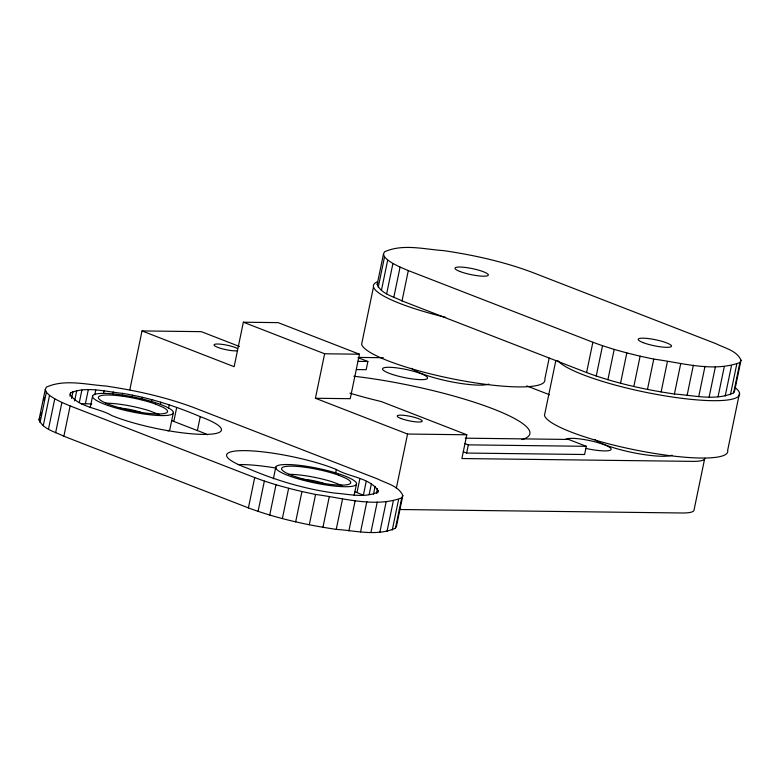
<?xml version="1.0" encoding="UTF-8"?>
<svg xmlns="http://www.w3.org/2000/svg" width="780" height="780" viewBox="0 0 780 780"><rect width="100%" height="100%" fill="white"/><g stroke="black" fill="none" stroke-linecap="round" stroke-linejoin="round"><path stroke-width="1.17" d="M39 419.806L45.279 389.493L46.361 387.143C64.73 378.846 86.239 384.696 105.583 385.983C135.418 390.39 165.097 396.923 193.411 407.443L377.959 479.105C386.51 483.464 398.687 485.95 402.821 495.534L396.542 525.847L395.46 528.197C377.101 536.504 355.582 530.654 336.248 529.367C306.404 524.959 276.734 518.427 248.41 507.907L63.862 436.235C55.312 431.876 43.134 429.4 39 419.806L40.082 417.466M40.57 415.126L41.047 412.796M43.709 399.974L44.187 397.644M40.063 422.584L46.342 392.272L45.279 389.493M43.251 425.724L49.53 395.411L46.342 392.272M48.477 429.146L54.756 398.834L49.53 395.411M55.614 432.773L61.893 402.451L54.756 398.834M69.995 396.23L70.717 392.75C87.067 386.129 105.787 391.745 122.723 393.393C149.477 397.702 175.364 406.039 200.255 416.647A63.931 11.544 11.7 0 1 203.141 434.392A63.931 11.544 11.7 0 1 111.784 415.555C98.943 407.901 78.946 407.54 69.937 394.436L70.717 392.75M71.575 398.375L73.018 391.414M63.862 436.235L70.141 405.922L61.893 402.451M74.607 400.91L76.771 390.468M79.267 402.685L81.91 389.922M81.149 403.806L85.4 403.718L88.286 389.795M90.197 407.638L92.625 395.928M94.789 394.729L95.745 390.088M103.633 393.12L104.12 390.799M112.7 394.231L113.178 391.911M122.245 395.714L122.723 393.393M129.821 389.815L142.018 330.925L201.269 331.656L239.499 346.495M132.025 397.527L132.502 395.206M141.804 399.623L142.282 397.303M151.339 401.963L151.817 399.643M160.397 404.488L160.885 402.168M168.519 408.281L169.24 404.8M173.394 412.425L169.991 428.805A41.262 7.449 11.7 0 1 167.963 430.94M207.568 434.762A63.931 11.544 11.7 0 0 197.379 430.57L173.813 421.424L176.699 407.491M197.379 430.57L200.255 416.647M359.444 354.208L324.636 353.779L315.422 398.258L350.23 398.697L359.444 354.208L278.158 322.637L243.36 322.208L234.146 366.697L142.018 330.925M248.41 507.907L254.69 477.584L70.141 405.922M258.073 511.387L264.352 481.075L254.69 477.584M273.38 478.774L275.808 467.064M269.734 515.063L276.003 484.75L264.352 481.075M282.37 518.583L288.639 488.27L276.003 484.75M295.669 521.84L301.948 491.527L288.639 488.27M309.299 524.774L315.578 494.462C343.142 497.962 374.819 507.926 401.739 497.884L402.821 495.534M322.94 527.3L329.219 496.987M373.503 286.894L361.627 344.243A93.571 16.897 11.7 0 0 457.655 379.84A93.571 16.897 11.7 0 0 544.801 379.216L549.159 358.156M335.605 472.963L336.326 469.482A63.931 11.544 11.7 0 0 244.959 450.635A63.931 11.544 11.7 0 0 247.845 468.39C275.652 480.373 304.882 489.07 334.922 493.116C348.787 494.042 364.211 498.235 377.383 492.277L378.163 490.601C369.164 477.487 349.157 477.126 336.326 469.482M377.179 284.466L383.458 254.153L384.54 251.803C402.899 243.496 424.418 249.346 443.752 250.633C473.596 255.04 503.266 261.573 531.59 272.093L716.137 343.765C724.688 348.124 736.866 350.6 741 360.194L734.721 390.507L733.639 392.857C715.27 401.154 693.761 395.304 674.417 394.017C644.582 389.61 614.903 383.077 586.589 372.557L402.041 300.895C393.49 296.536 381.313 294.05 377.179 284.466L377.9 282.896M378.241 287.245L384.52 256.922L383.458 254.153M381.42 290.375L387.699 260.062L384.52 256.922M357.942 357.64L367.877 361.491L366.181 369.691L356.45 369.564M336.248 529.367L342.527 499.054M386.646 293.797L392.925 263.484L387.699 260.062M393.793 297.424L400.072 267.111L392.925 263.484M354.149 495.261L356.577 483.551M348.894 530.917L355.163 500.604M366.249 481.309L363.363 495.232L356.996 492.56L359.882 478.627M402.041 300.895L408.31 270.572L400.072 267.111M360.555 531.911L366.834 501.589M369.203 494.344L371.368 483.902M373.435 494.481L375.112 486.359M376.438 493.252L377.403 488.611M377.686 492.921L378.163 490.601M370.968 532.321L377.247 502.008M379.86 532.145L386.139 501.833M387.017 531.385L393.296 501.072M396.337 488.212L407.55 434.041L466.81 434.772L461.887 458.533L692.523 461.37A42.529 7.683 11.7 0 0 704.75 458.279L694.063 509.896A42.529 7.683 11.7 0 1 681.827 512.986L399.204 509.506M392.262 530.059L398.541 499.746M395.46 528.197L401.739 497.884M466.625 453.053L468.322 444.863L586.297 446.316L584.6 454.506L466.625 453.053L463.31 451.766M555.877 360.37L544.479 415.379A93.571 16.897 11.7 0 0 640.507 450.976A93.571 16.897 11.7 0 0 727.652 450.362L739.528 393.003M586.589 372.557L592.868 342.244L408.31 270.572M596.242 376.048L602.521 345.725L592.868 342.244M607.903 379.723L614.182 349.411L602.521 345.725M620.539 383.233L626.818 352.921L614.182 349.411M633.838 386.5L640.117 356.187L626.818 352.921M647.478 389.435L653.757 359.112C681.32 362.622 712.988 372.577 739.918 362.534L741 360.194M661.118 391.96L667.397 361.647M674.417 394.017L680.696 363.704M687.063 395.567L693.342 365.255M698.734 396.562L705.013 366.249M709.147 396.971L715.426 366.659M718.039 396.796L724.318 366.483M725.195 396.035L731.474 365.723M730.441 394.709L736.71 364.397M733.639 392.857L739.918 362.534M359.005 357.415L383.282 357.718M358.147 361.374L367.877 361.491M465.25 438.175L568.63 439.452L586.297 446.316M85.4 403.718L91.796 403.972M640.117 356.187L653.757 359.112M301.948 491.527L315.578 494.462M171.688 420.654L173.813 421.424M526.802 385.934L549.51 394.748M243.36 322.208L324.636 353.779M466.81 434.772L381.342 401.583L370.588 398.921A127.013 22.932 11.7 0 1 349.966 393.169M465.007 443.576L468.322 444.863M315.422 398.258L407.55 434.041M354.754 491.683L356.996 492.56M342.556 485.696L331.978 481.718A35.285 6.367 11.7 0 0 289.01 474.328M159.374 414.56L148.795 410.582A35.285 6.367 11.7 0 0 105.827 403.192M445.673 317.343A93.571 16.897 11.7 0 1 377.169 281.892M735.257 387.728A93.571 16.897 11.7 0 1 670.166 396.688A93.571 16.897 11.7 0 1 557.719 360.545M301.636 479.232A17.014 3.071 11.7 0 1 325.211 483.951M118.453 408.096A17.014 3.071 11.7 0 1 142.028 412.815M238.251 464.587A63.931 11.544 11.7 0 1 275.915 468.058M672.038 455.227A41.262 7.449 11.7 0 1 632.765 452.585A41.262 7.449 11.7 0 1 594.74 439.442M488.855 384.091A41.262 7.449 11.7 0 1 449.572 381.449A41.262 7.449 11.7 0 1 411.557 368.316M353.876 376.233A127.598 23.039 11.7 0 1 490.61 407.93A127.598 23.039 11.7 0 1 521.947 439.598M585.78 448.402A23.39 4.222 11.7 0 0 610.009 447.613A23.39 4.222 11.7 0 0 572.734 438.331L567.986 438.535A23.39 4.222 11.7 0 0 565.558 439.433M237.374 350.785A12.763 2.301 11.7 0 1 218.507 347.636A12.763 2.301 11.7 0 1 218.517 344.038A12.763 2.301 11.7 0 1 237.383 348.445M155.376 404.02L150.491 402.392A35.285 6.367 11.7 0 0 98.943 396.532A35.285 6.367 11.7 0 0 139.025 412.103A35.285 6.367 11.7 0 0 162.796 407.17L155.376 404.02M338.559 475.156L333.674 473.528A35.285 6.367 11.7 0 0 282.126 467.668A35.285 6.367 11.7 0 0 322.208 483.239A35.285 6.367 11.7 0 0 345.979 478.306L338.559 475.156M643.061 342.605A17.014 3.071 11.7 0 0 670.956 346.788A17.014 3.071 11.7 0 0 650.549 338.861A17.014 3.071 11.7 0 0 643.061 342.605M459.878 271.469A17.014 3.071 11.7 0 0 487.773 275.652A17.014 3.071 11.7 0 0 467.366 267.725A17.014 3.071 11.7 0 0 459.878 271.469M107.767 405.395A41.262 7.449 11.7 0 0 172.945 413.615A41.262 7.449 11.7 0 0 118.189 394.456A41.262 7.449 11.7 0 0 107.767 405.395M290.95 476.531A41.262 7.449 11.7 0 0 356.128 484.75A41.262 7.449 11.7 0 0 301.373 465.592A41.262 7.449 11.7 0 0 290.95 476.531M392.564 374.498A22.971 4.144 11.7 0 0 427.508 378.232A22.971 4.144 11.7 0 0 395.07 367.682A22.971 4.144 11.7 0 0 392.564 374.498M400.881 418.47A12.763 2.301 11.7 0 0 421.805 421.61A12.763 2.301 11.7 0 0 406.507 415.662A12.763 2.301 11.7 0 0 400.881 418.47"/></g></svg>
